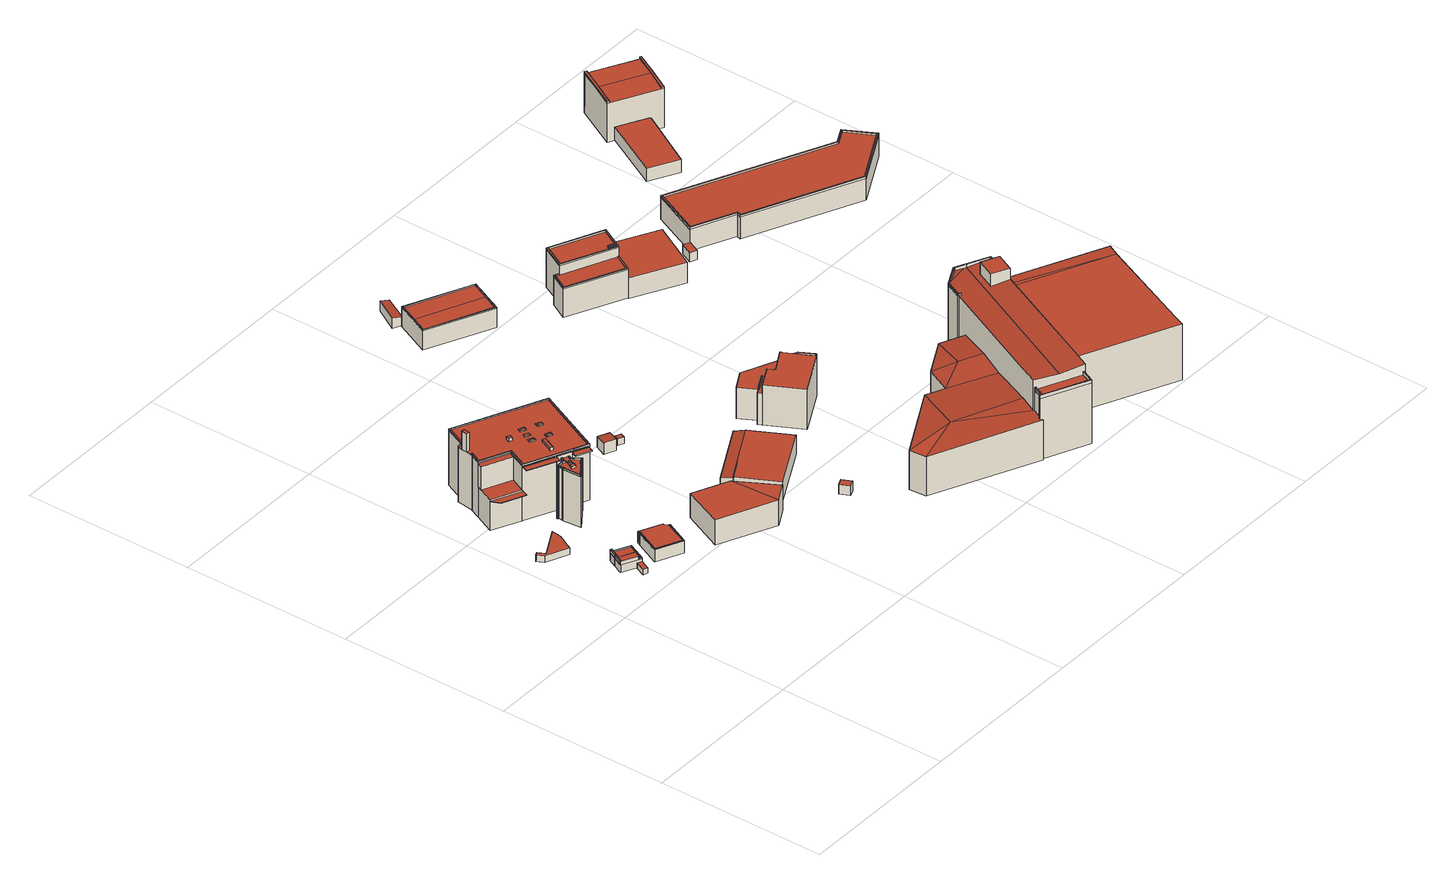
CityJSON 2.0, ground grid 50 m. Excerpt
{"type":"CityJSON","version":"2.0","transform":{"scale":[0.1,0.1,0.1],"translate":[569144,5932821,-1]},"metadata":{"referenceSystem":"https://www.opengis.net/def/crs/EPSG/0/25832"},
"CityObjects":{
"building1":{"type":"Building","attributes":{"Grundfläche 2D":"33.935502","Grundhöhe NN":"4.401"},"geometry":[{"type":"Solid","lod":"3","boundaries":[[[[0,1,2,3,4,5,6,7,8,9,10,11,12,13,14,15,16,17,18,19,20,21,22,23,24,25]],[[22,21,26,27]],[[23,22,27,28]],[[24,23,28,29]],[[25,24,29,30]],[[0,25,30,31]],[[21,20,32,26]],[[9,8,33,34]],[[10,9,34,35]],[[11,10,35,36]],[[12,11,36,37]],[[13,12,37,38]],[[39,15,14,13,38,40]],[[16,15,39,41]],[[17,16,41,42]],[[18,17,42,43]],[[19,18,43,44]],[[20,19,44,32]],[[1,0,31,45]],[[2,1,45,46]],[[3,2,46,47]],[[4,3,47,48]],[[5,4,48,49]],[[6,5,49,50]],[[7,6,50,51]],[[8,7,51,33]],[[44,43,42,41,39,40,38,37,36,35,34,33,51,50,49,48,47,46,45,31,30,29,28,27,26,32]]]],"semantics":{"surfaces":[{"type":"RoofSurface"},{"type":"WallSurface"},{"type":"GroundSurface"}],"values":[[0,1,1,1,1,1,1,1,1,1,1,1,1,1,1,1,1,1,1,1,1,1,1,1,1,1,2]]}}]},
"building2":{"type":"Building","attributes":{"Grundfläche 2D":"4.279335","Grundhöhe NN":"4.783"},"geometry":[{"type":"Solid","lod":"3","boundaries":[[[[52,53,54,55]],[[53,52,56,57]],[[54,53,57,58]],[[55,54,58,59]],[[52,55,59,56]],[[57,56,59,58]]]],"semantics":{"surfaces":[{"type":"RoofSurface"},{"type":"WallSurface"},{"type":"GroundSurface"}],"values":[[0,1,1,1,1,2]]}}]},
"building3":{"type":"Building","attributes":{"Grundfläche 2D":"20.487126","Grundhöhe NN":"4.783"},"children":["building3-1","building3-2","building3-3"],"geometry":[{"type":"Solid","lod":"3","boundaries":[[[[60,61,62,63,64,65,66,67,68,69]],[[70,71,67,66,65,64,63,72,73]],[[74,75,60,69,68,67,71,76]],[[62,61,60,75,77]],[[63,62,77,72]],[[74,76,71,70,73,72,77,75]]]],"semantics":{"surfaces":[{"type":"RoofSurface"},{"type":"WallSurface"},{"type":"GroundSurface"}],"values":[[0,1,1,1,1,2]]}}]},
"building3-1":{"type":"BuildingInstallation","parents":["building3"],"geometry":[{"type":"MultiSurface","lod":"3","boundaries":[[[78,79,80,81]],[[82,83,81,80]],[[69,78,81,83,84]],[[69,60,79,78]],[[61,82,80,79,60]]],"semantics":{"surfaces":[{"type":"RoofSurface"},{"type":"WallSurface"}],"values":[0,1,1,1,1]}}]},
"building3-2":{"type":"BuildingInstallation","parents":["building3"],"geometry":[{"type":"MultiSurface","lod":"3","boundaries":[[[85,86,83,82,87,88,89]],[[61,62,87,82]],[[62,63,88,87]],[[63,64,89,88]],[[64,90,85,89]],[[86,85,90,91]],[[91,84,83,86]]],"semantics":{"surfaces":[{"type":"RoofSurface"},{"type":"WallSurface"}],"values":[0,1,1,1,1,1,1]}}]},
"building3-3":{"type":"BuildingInstallation","parents":["building3"],"geometry":[{"type":"MultiSurface","lod":"3","boundaries":[[[92,93,94,95,96]],[[67,94,93,92,65,66]],[[95,94,67,68]],[[96,95,68,97]],[[92,96,97,65]]],"semantics":{"surfaces":[{"type":"RoofSurface"},{"type":"WallSurface"}],"values":[0,1,1,1,1]}}]},
"building4":{"type":"Building","attributes":{"Grundfläche 2D":"16.049249","Grundhöhe NN":"4.743"},"children":["building4-1","building4-2"],"geometry":[{"type":"Solid","lod":"3","boundaries":[[[[98,67,66,65,64,63,99,100]],[[101,67,98,100,102,103]],[[104,105,63,64,65,66,67,101,106]],[[99,63,105,107]],[[100,99,107,102]],[[105,104,106,101,103,102,107]]]],"semantics":{"surfaces":[{"type":"RoofSurface"},{"type":"WallSurface"},{"type":"GroundSurface"}],"values":[[0,1,1,1,1,2]]}}]},
"building4-1":{"type":"BuildingInstallation","parents":["building4"],"geometry":[{"type":"MultiSurface","lod":"3","boundaries":[[[88,108,109,110,111,112,113,89]],[[114,64,89,113]],[[64,63,88,89]],[[63,99,108,88]],[[99,100,109,108]],[[100,98,110,109]],[[112,111,115,116]],[[113,112,116,114]]],"semantics":{"surfaces":[{"type":"RoofSurface"},{"type":"WallSurface"}],"values":[0,1,1,1,1,1,1,1]}}]},
"building4-2":{"type":"BuildingInstallation","parents":["building4"],"geometry":[{"type":"MultiSurface","lod":"3","boundaries":[[[117,118,94,93,92]],[[111,110,118,117]],[[67,94,118,110,98]],[[67,66,65,92,93,94]],[[115,111,117,92,65]]],"semantics":{"surfaces":[{"type":"RoofSurface"},{"type":"WallSurface"}],"values":[0,1,1,1,1]}}]},
"building5":{"type":"Building","attributes":{"Grundfläche 2D":"77.189848","Grundhöhe NN":"5.049"},"children":["building5-1"],"geometry":[{"type":"Solid","lod":"3","boundaries":[[[[119,120,121,122,123,124,125,126,127,128]],[[129,130,124,123]],[[130,131,125,124]],[[131,132,126,125]],[[132,133,127,126]],[[133,134,128,127]],[[134,135,119,128]],[[135,136,120,119]],[[136,137,121,120]],[[137,138,122,121]],[[138,129,123,122]],[[132,131,130,129,138,137,136,135,134,133]]]],"semantics":{"surfaces":[{"type":"RoofSurface"},{"type":"WallSurface"},{"type":"GroundSurface"}],"values":[[0,1,1,1,1,1,1,1,1,1,1,2]]}}]},
"building5-1":{"type":"BuildingInstallation","parents":["building5"],"geometry":[{"type":"MultiSurface","lod":"3","boundaries":[[[139,140,141,142,143,144,145,146]],[[125,147,142,141]],[[143,142,147,148]],[[144,143,148,149]],[[149,120,121,145,144]],[[121,122,146,145]],[[122,123,139,146]],[[140,139,123,124]],[[124,125,141,140]]],"semantics":{"surfaces":[{"type":"RoofSurface"},{"type":"WallSurface"}],"values":[0,1,1,1,1,1,1,1,1]}}]},
"building6":{"type":"Building","attributes":{"Grundfläche 2D":"661.049515","Grundhöhe NN":"3.591"},"children":["building6-1","building6-2","building6-3","building6-4","building6-5","building6-6","building6-7","building6-8","building6-9","building6-10","building6-11","building6-12","building6-13","building6-14","building6-15","building6-16","building6-17"],"geometry":[{"type":"Solid","lod":"3","boundaries":[[[[150,151,152,153]],[[154,155,156,157,158,159,160,161,162,163,164,165,166,167,168,169,170,171,172,173,174,175,176,177,178,179,180,181,182,183]],[[184,185,186,187]],[[188,189,190,191,192,193,194,195,196,197,198,199,200,201]],[[202,203,204,205,206,207,208,209,210,211,212,213,214,215,216,217,218,219,220,221,222]],[[223,224,225,226,227,228]],[[229,186,153,152]],[[186,185,150,153]],[[230,231,167,166]],[[231,232,168,167]],[[232,233,234,170,169,168]],[[234,235,236,237,238,239,240,241,177,176,175,174,173,172,171,170]],[[241,242,178,177]],[[242,243,179,178]],[[243,244,180,179]],[[244,245,181,180]],[[189,183,182,181,245,246]],[[154,183,189,188]],[[155,154,188,201]],[[156,155,201,200]],[[157,156,200,199]],[[197,159,158,157,199,198]],[[197,196,160,159]],[[161,160,196,195]],[[195,194,162,161]],[[194,193,163,162]],[[193,192,164,163]],[[192,247,165,164]],[[247,230,166,165]],[[248,226,225,249,250,251,252,253,254,241,240,239,238,237,236,235,234,184,255,256,257,258,259]],[[244,243,260,261]],[[245,244,261,262]],[[263,264,247,192,191,190,189,246,245,262,265]],[[230,247,264,266]],[[231,230,266,267,229,152]],[[232,231,152,151]],[[185,184,234,233,232,151,150]],[[242,241,254,268]],[[243,242,268,260]],[[187,186,229,267,269,270,271]],[[255,184,187,271,270,269,257,256]],[[272,227,226,248]],[[221,220,273,274,224,223,228,227,272,275,202,222]],[[225,224,274,249]],[[203,202,275,276]],[[204,203,276,277]],[[205,204,277,278]],[[279,207,206,205,278,280]],[[208,207,279,281]],[[209,208,281,282]],[[210,209,282,283]],[[211,210,283,284]],[[285,213,212,211,284,286]],[[214,213,285,287]],[[215,214,287,288]],[[216,215,288,289]],[[217,216,289,290]],[[218,217,290,291]],[[219,218,291,292]],[[220,219,292,273]],[[258,257,269,267,266,264,263,265,262,261,260,268,254,253,252,251,250,249,274,273,292,291,290,289,288,287,285,286,284,283,282,281,279,280,278,277,276,275,272,248,259]]]],"semantics":{"surfaces":[{"type":"RoofSurface"},{"type":"WallSurface"},{"type":"GroundSurface"}],"values":[[0,0,0,0,0,0,1,1,1,1,1,1,1,1,1,1,1,1,1,1,1,1,1,1,1,1,1,1,1,1,1,1,1,1,1,1,1,1,1,1,1,1,1,1,1,1,1,1,1,1,1,1,1,1,1,1,1,1,1,1,2]]}}]},
"building6-1":{"type":"BuildingInstallation","parents":["building6"],"geometry":[{"type":"MultiSurface","lod":"3","boundaries":[[[293,294,295,296]],[[296,295,297,298]],[[293,296,298,299]],[[294,293,299,300]],[[295,294,300,297]]],"semantics":{"surfaces":[{"type":"RoofSurface"},{"type":"WallSurface"}],"values":[0,1,1,1,1]}}]},
"building6-2":{"type":"BuildingInstallation","parents":["building6"],"geometry":[{"type":"MultiSurface","lod":"3","boundaries":[[[301,302,303]],[[304,305,306,302,301]],[[307,306,305]],[[308,303,302,306,307]],[[309,310,301,303]],[[301,310,311,305,304]],[[311,312,307,305]],[[312,313,309,303,308,307]]],"semantics":{"surfaces":[{"type":"RoofSurface"},{"type":"WallSurface"}],"values":[0,0,0,0,1,1,1,1]}}]},
"building6-3":{"type":"BuildingInstallation","parents":["building6"],"geometry":[{"type":"MultiSurface","lod":"3","boundaries":[[[314,315,316]],[[317,318,319,316,315,320]],[[321,322,320,315,314]],[[317,320,322]],[[323,324,314,316]],[[324,325,326,322,321,314]],[[326,327,317,322]],[[327,328,323,316,319,318,317]]],"semantics":{"surfaces":[{"type":"RoofSurface"},{"type":"WallSurface"}],"values":[0,0,0,0,1,1,1,1]}}]},
"building6-4":{"type":"BuildingInstallation","parents":["building6"],"geometry":[{"type":"MultiSurface","lod":"3","boundaries":[[[329,330,331,332]],[[332,331,333,334]],[[329,332,334,335]],[[330,329,335,336]],[[331,330,336,333]]],"semantics":{"surfaces":[{"type":"RoofSurface"},{"type":"WallSurface"}],"values":[0,1,1,1,1]}}]},
"building6-5":{"type":"BuildingInstallation","parents":["building6"],"geometry":[{"type":"MultiSurface","lod":"3","boundaries":[[[337,338,339]],[[340,341,339,338,342]],[[343,344,342,338,337]],[[345,340,342,344]],[[346,347,337,339]],[[347,348,349,344,343,337]],[[349,350,351,340,345,344]],[[340,351,346,339,341]]],"semantics":{"surfaces":[{"type":"RoofSurface"},{"type":"WallSurface"}],"values":[0,0,0,0,1,1,1,1]}}]},
"building6-6":{"type":"BuildingInstallation","parents":["building6"],"geometry":[{"type":"MultiSurface","lod":"3","boundaries":[[[352,353,354,355]],[[190,191,355,354]],[[352,355,191,356]],[[353,352,356,357]],[[354,353,357,190]]],"semantics":{"surfaces":[{"type":"RoofSurface"},{"type":"WallSurface"}],"values":[0,1,1,1,1]}}]},
"building6-7":{"type":"BuildingInstallation","parents":["building6"],"geometry":[{"type":"MultiSurface","lod":"3","boundaries":[[[358,359,360,361]],[[361,360,362,363]],[[358,361,363,364]],[[359,358,364,365]],[[360,359,365,362]]],"semantics":{"surfaces":[{"type":"RoofSurface"},{"type":"WallSurface"}],"values":[0,1,1,1,1]}}]},
"building6-8":{"type":"BuildingInstallation","parents":["building6"],"geometry":[{"type":"MultiSurface","lod":"3","boundaries":[[[366,367,368,369]],[[370,371,369,368,372]],[[373,374,372,368,367]],[[370,372,374]],[[375,376,377,367,366,369]],[[377,378,379,374,373,367]],[[379,380,370,374]],[[370,380,375,369,371]]],"semantics":{"surfaces":[{"type":"RoofSurface"},{"type":"WallSurface"}],"values":[0,0,0,0,1,1,1,1]}}]},
"building6-9":{"type":"BuildingInstallation","parents":["building6"],"geometry":[{"type":"MultiSurface","lod":"3","boundaries":[[[381,382,383]],[[383,382,384]],[[385,382,381]],[[384,382,385]],[[386,387,381,383]],[[387,388,385,381]],[[389,384,385,388]],[[389,386,383,384]]],"semantics":{"surfaces":[{"type":"RoofSurface"},{"type":"WallSurface"}],"values":[0,0,0,0,1,1,1,1]}}]},
"building6-10":{"type":"BuildingInstallation","parents":["building6"],"geometry":[{"type":"MultiSurface","lod":"3","boundaries":[[[390,391,392,393]],[[391,390,394,395]],[[395,396,392,391]],[[393,392,396,397]],[[397,394,390,393]]],"semantics":{"surfaces":[{"type":"RoofSurface"},{"type":"WallSurface"}],"values":[0,1,1,1,1]}}]},
"building6-11":{"type":"BuildingInstallation","parents":["building6"],"geometry":[{"type":"MultiSurface","lod":"3","boundaries":[[[398,399,400,401,402,403,404,405,406,407,408,409,410,411,412,413,414,415,416,417,418,419,420,421,422,423,424,425,426,427,428,429]],[[417,416,221,430]],[[418,417,430,431]],[[431,432,419,418]],[[432,433,420,419]],[[421,420,433,434]],[[422,421,434,435]],[[423,422,435,436]],[[436,437,424,423]],[[437,438,425,424]],[[439,426,425,438]],[[427,426,439,440]],[[428,427,440,222]],[[202,429,428,222]],[[202,203,398,429]],[[203,204,399,398]],[[204,205,400,399]],[[207,402,401,400,205,206]],[[207,208,403,402]],[[208,209,404,403]],[[209,210,405,404]],[[210,211,406,405]],[[211,212,213,408,407,406]],[[213,214,409,408]],[[214,215,410,409]],[[215,216,411,410]],[[216,217,412,411]],[[217,218,413,412]],[[218,219,414,413]],[[219,220,415,414]],[[221,416,415,220]]],"semantics":{"surfaces":[{"type":"RoofSurface"},{"type":"WallSurface"}],"values":[0,1,1,1,1,1,1,1,1,1,1,1,1,1,1,1,1,1,1,1,1,1,1,1,1,1,1,1,1,1,1]}}]},
"building6-12":{"type":"BuildingInstallation","parents":["building6"],"geometry":[{"type":"MultiSurface","lod":"3","boundaries":[[[441,442,443,444]],[[445,446,444,443]],[[441,444,446,447]],[[447,448,442,441]],[[449,450,445,443,442,448]],[[449,451,452,450]]],"semantics":{"surfaces":[{"type":"RoofSurface"},{"type":"WallSurface"},{"type":"OuterCeilingSurface"}],"values":[0,1,1,1,1,2]}}]},
"building6-13":{"type":"BuildingInstallation","parents":["building6"],"geometry":[{"type":"MultiSurface","lod":"3","boundaries":[[[453,454,455,456]],[[457,458,455,454,459,460]],[[461,459,454,453]],[[458,462,456,455]],[[453,456,462,461]],[[460,463,464,457]]],"semantics":{"surfaces":[{"type":"RoofSurface"},{"type":"WallSurface"},{"type":"OuterCeilingSurface"}],"values":[0,1,1,1,1,2]}}]},
"building6-14":{"type":"BuildingInstallation","parents":["building6"],"geometry":[{"type":"MultiSurface","lod":"3","boundaries":[[[465,466,467,468]],[[469,470,468,467,471,472]],[[470,473,465,468]],[[473,474,466,465]],[[467,466,474,471]],[[469,472,475,476]]],"semantics":{"surfaces":[{"type":"RoofSurface"},{"type":"WallSurface"},{"type":"OuterCeilingSurface"}],"values":[0,1,1,1,1,2]}}]},
"building6-15":{"type":"BuildingInstallation","parents":["building6"],"geometry":[{"type":"MultiSurface","lod":"3","boundaries":[[[477,459,461,462,458,471,474,473,470,478,479,480]],[[470,469,481,478]],[[477,482,460,459]],[[472,471,458,457]],[[479,478,481,483]],[[480,479,483,484]],[[482,477,480,484]],[[483,481,469,476,475,472,457,464,463,460,482,484]]],"semantics":{"surfaces":[{"type":"RoofSurface"},{"type":"WallSurface"},{"type":"OuterCeilingSurface"}],"values":[0,1,1,1,1,1,1,2]}}]},
"building6-16":{"type":"BuildingInstallation","parents":["building6"],"geometry":[{"type":"MultiSurface","lod":"3","boundaries":[[[485,255,271,486,487,488]],[[485,489,256,270,271,255]],[[270,490,486,271]],[[490,491,487,486]],[[491,492,488,487]],[[492,489,485,488]],[[492,491,490,270,256,489]]],"semantics":{"surfaces":[{"type":"RoofSurface"},{"type":"WallSurface"},{"type":"OuterCeilingSurface"}],"values":[0,1,1,1,1,1,2]}}]},
"building6-17":{"type":"BuildingInstallation","parents":["building6"],"geometry":[{"type":"MultiSurface","lod":"3","boundaries":[[[448,447,446,445,493,494,495,496,497]],[[498,495,494,493,499,500]],[[496,495,498,501]],[[497,496,501,502]],[[445,450,499,493]],[[497,502,449,448]],[[450,452,451,449,502,501,498,500,499]]],"semantics":{"surfaces":[{"type":"RoofSurface"},{"type":"WallSurface"},{"type":"OuterCeilingSurface"}],"values":[0,1,1,1,1,1,2]}}]},
"building7":{"type":"Building","attributes":{"Grundfläche 2D":"240.312699","Grundhöhe NN":"5.145"},"geometry":[{"type":"Solid","lod":"3","boundaries":[[[[503,504,505,506,507]],[[508,505,504]],[[503,507,509,510]],[[504,503,510,511]],[[508,504,511,512]],[[506,505,508,512,513]],[[507,506,513,509]],[[513,512,511,510,509]]]],"semantics":{"surfaces":[{"type":"RoofSurface"},{"type":"WallSurface"},{"type":"GroundSurface"}],"values":[[0,0,1,1,1,1,1,2]]}}]},
"building8":{"type":"Building","attributes":{"Grundfläche 2D":"372.961195","Grundhöhe NN":"4.981"},"geometry":[{"type":"Solid","lod":"3","boundaries":[[[[514,515,516,517,518,519]],[[520,521,522,523,524]],[[525,526,527,528,529]],[[516,530,531,521,517]],[[532,519,518,517,521,520,533]],[[528,534,515,514,519,532,529]],[[516,515,534,530]],[[522,521,531,535]],[[523,522,535,536]],[[524,523,536,537]],[[520,524,537,533]],[[527,526,538,539]],[[528,527,539,534]],[[525,529,532,540]],[[526,525,540,538]],[[533,537,536,535,531,530,534,539,538,540,532]]]],"semantics":{"surfaces":[{"type":"RoofSurface"},{"type":"WallSurface"},{"type":"GroundSurface"}],"values":[[0,0,0,1,1,1,1,1,1,1,1,1,1,1,1,2]]}}]},
"building9":{"type":"Building","attributes":{"Grundfläche 2D":"6.224629","Grundhöhe NN":"5.193"},"geometry":[{"type":"Solid","lod":"3","boundaries":[[[[541,542,543,544]],[[545,546,544,543]],[[546,547,541,544]],[[547,548,542,541]],[[548,545,543,542]],[[548,547,546,545]]]],"semantics":{"surfaces":[{"type":"RoofSurface"},{"type":"WallSurface"},{"type":"GroundSurface"}],"values":[[0,1,1,1,1,2]]}}]},
"building10":{"type":"Building","attributes":{"Grundfläche 2D":"12.460153","Grundhöhe NN":"-0.001"},"geometry":[{"type":"Solid","lod":"3","boundaries":[[[[549,550,551,552]],[[553,554,552,551]],[[554,555,549,552]],[[555,556,550,549]],[[556,553,551,550]],[[556,555,554,553]]]],"semantics":{"surfaces":[{"type":"RoofSurface"},{"type":"WallSurface"},{"type":"GroundSurface"}],"values":[[0,1,1,1,1,2]]}}]},
"building11":{"type":"Building","attributes":{"Grundfläche 2D":"2.739203","Grundhöhe NN":"0.985"},"geometry":[{"type":"Solid","lod":"3","boundaries":[[[[557,558,559,560]],[[561,562,560,559]],[[562,563,557,560]],[[563,564,558,557]],[[564,561,559,558]],[[564,563,562,561]]]],"semantics":{"surfaces":[{"type":"RoofSurface"},{"type":"WallSurface"},{"type":"GroundSurface"}],"values":[[0,1,1,1,1,2]]}}]},
"building12":{"type":"Building","attributes":{"Grundfläche 2D":"20.949507","Grundhöhe NN":"2.273"},"geometry":[{"type":"Solid","lod":"3","boundaries":[[[[565,566,567,568]],[[569,570,568,567]],[[570,571,565,568]],[[571,572,566,565]],[[572,569,567,566]],[[572,571,570,569]]]],"semantics":{"surfaces":[{"type":"RoofSurface"},{"type":"WallSurface"},{"type":"GroundSurface"}],"values":[[0,1,1,1,1,2]]}}]},
"building13":{"type":"Building","attributes":{"Grundfläche 2D":"236.422755","Grundhöhe NN":"2.273"},"children":["building13-1","building13-2"],"geometry":[{"type":"Solid","lod":"3","boundaries":[[[[573,574,575,576,577,578]],[[573,578,577,579,580,574]],[[576,575,581,582]],[[579,577,576,582,583]],[[580,579,583,584]],[[581,575,574,580,584]],[[583,582,581,584]]]],"semantics":{"surfaces":[{"type":"RoofSurface"},{"type":"WallSurface"},{"type":"GroundSurface"}],"values":[[0,0,1,1,1,1,2]]}}]},
"building13-1":{"type":"BuildingInstallation","parents":["building13"],"geometry":[{"type":"MultiSurface","lod":"3","boundaries":[[[585,586,587,588,589,590]],[[577,579,588,587,576]],[[579,580,589,588]],[[585,590,591,592]],[[593,586,585,592,578]]],"semantics":{"surfaces":[{"type":"RoofSurface"},{"type":"WallSurface"}],"values":[0,1,1,1,1]}}]},
"building13-2":{"type":"BuildingInstallation","parents":["building13"],"geometry":[{"type":"MultiSurface","lod":"3","boundaries":[[[587,586,594,590,589,595]],[[594,586,593,596]],[[591,590,594,596,573]],[[595,589,574]],[[595,574,575]],[[589,580,574]],[[575,576,587,595]]],"semantics":{"surfaces":[{"type":"RoofSurface"},{"type":"WallSurface"}],"values":[0,1,1,1,1,1,1]}}]},
"building14":{"type":"Building","attributes":{"Grundfläche 2D":"252.941137","Grundhöhe NN":"-0.001"},"children":["building14-1","building14-2"],"geometry":[{"type":"Solid","lod":"3","boundaries":[[[[597,598,599,600,601,602]],[[603,604,605,606,607,608,609,610,611]],[[612,613,614,615,616,617,618,619,620,621,622,623,624]],[[625,626,627,628,629,630,631,632,633,634,635]],[[600,622,621,601]],[[636,597,602,601,621,620,637]],[[598,597,636,638]],[[615,606,605,616]],[[616,605,639,640,617]],[[618,617,640,641]],[[619,618,641,642]],[[620,619,642,637]],[[610,609,643,644]],[[645,603,611,610,644,646]],[[639,605,604,603,645,647]],[[635,598,638,648,625]],[[626,625,648,649]],[[609,608,607,606,615,614,613,630,629,628,627,626,649,643]],[[632,631,630,613,612,624]],[[632,624,623,633]],[[623,622,600,599,598,635,634,633]],[[643,649,648,638,636,637,642,641,640,639,647,645,646,644]]]],"semantics":{"surfaces":[{"type":"RoofSurface"},{"type":"WallSurface"},{"type":"GroundSurface"}],"values":[[0,0,0,0,1,1,1,1,1,1,1,1,1,1,1,1,1,1,1,1,1,2]]}}]},
"building14-1":{"type":"BuildingInstallation","parents":["building14"],"geometry":[{"type":"MultiSurface","lod":"3","boundaries":[[[650,651,652,653,654,655]],[[602,656,653,652]],[[654,653,656,657]],[[657,599,655,654]],[[599,600,650,655]],[[600,601,651,650]],[[601,602,652,651]]],"semantics":{"surfaces":[{"type":"RoofSurface"},{"type":"WallSurface"}],"values":[0,1,1,1,1,1,1]}}]},
"building14-2":{"type":"BuildingInstallation","parents":["building14"],"geometry":[{"type":"MultiSurface","lod":"3","boundaries":[[[658,659,660,661,662,663,664,665,666,667,668,669]],[[662,615,606,607,663]],[[607,670,664,663]],[[665,664,670,671]],[[666,665,671,672]],[[672,608,667,666]],[[608,609,668,667]],[[609,610,669,668]],[[610,611,603,659,658,669]],[[603,604,605,616,661,660,659]],[[662,661,616,605,606,615]]],"semantics":{"surfaces":[{"type":"RoofSurface"},{"type":"WallSurface"}],"values":[0,1,1,1,1,1,1,1,1,1,1]}}]},
"building15":{"type":"Building","attributes":{"Grundfläche 2D":"1712.791986","Grundhöhe NN":"-0.001"},"children":["building15-1","building15-2"],"geometry":[{"type":"MultiSurface","lod":"3","boundaries":[[[673,674,675,676,677,678]],[[679,680,681,682,683]],[[681,680,679,683,684,685,686,687,688,689,690,691]],[[688,687,692,693,694,695,696,697,698,699,700,701,702,689]],[[703,694,693]],[[691,690,689,704,681]],[[705,706,707,708,709,710,711,712,713]],[[714,715,716,717,718,719,720,721,722,723]],[[724,718,717]],[[718,724,725,726,727]],[[725,728,729,726]],[[728,730,731,729]],[[732,729,731]],[[726,729,732]],[[733,718,727]],[[719,718,733]],[[701,734,735,700,699,698,697,676,675,674,736]],[[697,696,677,676]],[[694,673,678,677,696,695]],[[673,694,737,736,674]],[[721,720,738,739]],[[731,730,740,741]],[[732,731,741,742]],[[726,732,742,743]],[[727,726,743,744]],[[733,727,744,745]],[[719,733,745,746]],[[720,719,746,738]],[[683,682,747,748]],[[728,725,724,717,685,684,683,748,740,730]],[[711,710,709,708,749,750,692,687,686,685,717,716]],[[703,693,692,750,751]],[[694,703,751,752]],[[695,694,752,753]],[[736,737,694,752,754]],[[701,736,754,755]],[[702,701,755,756]],[[704,689,702,756,757]],[[681,704,757,758]],[[682,681,758,747]],[[711,716,715,712]],[[712,715,714,713]],[[706,705,713,714,723,722]],[[759,707,706,722,721,739]],[[759,749,708,707]],[[739,738,746,745,744,743,742,741,740,748,747,758,757,756,755,754,752,753,752,751,750,749,759]]],"semantics":{"surfaces":[{"type":"RoofSurface"},{"type":"WallSurface"},{"type":"GroundSurface"}],"values":[0,0,0,0,0,0,0,0,0,0,0,0,0,0,0,0,1,1,1,1,1,1,1,1,1,1,1,1,1,1,1,1,1,1,1,1,1,1,1,1,1,1,1,1,1,2]}}]},
"building15-1":{"type":"BuildingInstallation","parents":["building15"],"geometry":[{"type":"MultiSurface","lod":"3","boundaries":[[[760,761,762,763,764,765,766,767,768,769,770,735,734,771,772,773,774,775,776]],[[702,771,734,701]],[[771,702,689,704,772]],[[704,681,773,772]],[[681,682,774,773]],[[774,682,683,777,775]],[[777,778,776,775]],[[761,760,776,778,779,679]],[[679,680,762,761]],[[680,780,763,762]],[[781,764,763,780,691]],[[688,767,766,765,764,781,690,782]],[[783,770,769,768,767,688,784,785]],[[735,770,783,700]]],"semantics":{"surfaces":[{"type":"RoofSurface"},{"type":"WallSurface"}],"values":[0,1,1,1,1,1,1,1,1,1,1,1,1,1]}}]},
"building15-2":{"type":"BuildingInstallation","parents":["building15"],"geometry":[{"type":"MultiSurface","lod":"3","boundaries":[[[786,787,788,789,790,791,792,793,794,795,796,797]],[[709,798,789,788]],[[790,789,798,799]],[[799,800,710,792,791,790]],[[710,711,793,792]],[[794,793,711,712]],[[712,713,795,794]],[[713,705,706,797,796,795]],[[706,707,786,797]],[[707,708,787,786]],[[709,788,787,708]]],"semantics":{"surfaces":[{"type":"RoofSurface"},{"type":"WallSurface"}],"values":[0,1,1,1,1,1,1,1,1,1,1]}}]},
"building16":{"type":"Building","attributes":{"Grundfläche 2D":"486.018014","Grundhöhe NN":"1.445"},"children":["building16-1","building16-2","building16-3"],"geometry":[{"type":"Solid","lod":"3","boundaries":[[[[801,802,803,804,805,806,807,808,809,810,811]],[[812,813,814,815,816,817]],[[818,819,820,821,822,823,824]],[[825,826,827,828,829,830,831]],[[806,805,814,813]],[[807,806,813,812]],[[808,807,812,817]],[[809,808,817,816]],[[815,810,809,816]],[[832,833,801,811]],[[833,834,802,801]],[[834,835,803,802]],[[835,836,804,803]],[[833,832,837,838]],[[834,833,838,839]],[[834,839,840,830,835]],[[836,835,830,829]],[[831,830,840,841]],[[825,831,841,842]],[[826,825,842,843]],[[827,826,843,844]],[[828,827,844,845]],[[818,824,823,828,845,846,847]],[[810,820,819,818,847,837,832,811]],[[804,822,821,820,810,815,814,805]],[[822,804,836,829,828,823]],[[844,843,842,841,840,839,838,837,847,846,845]]]],"semantics":{"surfaces":[{"type":"RoofSurface"},{"type":"WallSurface"},{"type":"GroundSurface"}],"values":[[0,0,0,0,1,1,1,1,1,1,1,1,1,1,1,1,1,1,1,1,1,1,1,1,1,1,2]]}}]},
"building16-1":{"type":"BuildingInstallation","parents":["building16"],"geometry":[{"type":"MultiSurface","lod":"3","boundaries":[[[848,849,850,851,852,853,854,855]],[[856,857,852,851]],[[853,852,857,858]],[[818,819,820,848,855,854]],[[820,821,822,850,849,848]]],"semantics":{"surfaces":[{"type":"RoofSurface"},{"type":"WallSurface"}],"values":[0,1,1,1,1]}}]},
"building16-2":{"type":"BuildingInstallation","parents":["building16"],"geometry":[{"type":"MultiSurface","lod":"3","boundaries":[[[859,860,861]],[[861,860,862]],[[863,860,859]],[[862,860,863]],[[864,865,859,861]],[[866,863,859,865]],[[866,867,862,863]],[[867,864,861,862]]],"semantics":{"surfaces":[{"type":"RoofSurface"},{"type":"WallSurface"}],"values":[0,0,0,0,1,1,1,1]}}]},
"building16-3":{"type":"BuildingInstallation","parents":["building16"],"geometry":[{"type":"MultiSurface","lod":"3","boundaries":[[[868,851,850,869,870,854,853,871]],[[822,823,869,850]],[[824,818,854,870,869,823]],[[871,853,858,872]],[[856,851,868,871,872,873]]],"semantics":{"surfaces":[{"type":"RoofSurface"},{"type":"WallSurface"}],"values":[0,1,1,1,1]}}]},
"building17":{"type":"Building","attributes":{"Grundfläche 2D":"8.469197","Grundhöhe NN":"3.564"},"geometry":[{"type":"Solid","lod":"3","boundaries":[[[[874,875,876,877]],[[878,879,877,876]],[[879,880,874,877]],[[880,881,875,874]],[[881,878,876,875]],[[881,880,879,878]]]],"semantics":{"surfaces":[{"type":"RoofSurface"},{"type":"WallSurface"},{"type":"GroundSurface"}],"values":[[0,1,1,1,1,2]]}}]},
"building18":{"type":"Building","attributes":{"Grundfläche 2D":"1270.242523","Grundhöhe NN":"-0.001"},"geometry":[{"type":"MultiSurface","lod":"3","boundaries":[[[882,883,884,885,886,887]],[[888,889,890,891,887]],[[891,882,887]],[[892,883,882]],[[892,893,892,883]],[[885,884,894,895]],[[888,887,886,885,895,896]],[[889,888,896,897]],[[890,889,897,755]],[[892,882,891,754,752]],[[892,893,753,752]],[[891,890,755,754]],[[883,892,752,751]],[[884,883,751,894]],[[897,896,895,894,751,752,753,752,754,755]]],"semantics":{"surfaces":[{"type":"RoofSurface"},{"type":"WallSurface"},{"type":"GroundSurface"}],"values":[0,0,0,0,0,1,1,1,1,1,1,1,1,1,2]}}]},
"building19":{"type":"Building","attributes":{"Grundfläche 2D":"926.834341","Grundhöhe NN":"3.564"},"geometry":[{"type":"Solid","lod":"3","boundaries":[[[[898,899,900,901,902,903,904,905,906]],[[907,908,909,901,900,910,911,912,913,905,904,914]],[[915,916,917,918,919,920,921,922]],[[923,924,900,899]],[[902,901,916,915]],[[903,902,915,922]],[[904,903,922,921]],[[925,926,906,905]],[[926,927,898,906]],[[927,923,899,898]],[[924,928,910,900]],[[928,929,911,910]],[[929,930,912,911]],[[930,931,913,912]],[[931,925,905,913]],[[914,904,921,920]],[[907,914,920,919]],[[908,907,919,918]],[[909,908,918,917]],[[901,909,917,916]],[[928,924,923,932,933]],[[929,928,933,934]],[[930,929,934,935]],[[931,930,935,936]],[[925,931,936,937]],[[926,925,937,938]],[[927,926,938,939]],[[923,927,939,932]],[[939,938,937,936,935,934,933,932]]]],"semantics":{"surfaces":[{"type":"RoofSurface"},{"type":"WallSurface"},{"type":"GroundSurface"}],"values":[[0,0,0,1,1,1,1,1,1,1,1,1,1,1,1,1,1,1,1,1,1,1,1,1,1,1,1,1,2]]}}]},
"building20":{"type":"Building","attributes":{"Grundfläche 2D":"187.828223","Grundhöhe NN":"3.370"},"geometry":[{"type":"Solid","lod":"3","boundaries":[[[[940,941,942,943]],[[944,945,943,942]],[[945,946,940,943]],[[946,947,941,940]],[[947,944,942,941]],[[947,946,945,944]]]],"semantics":{"surfaces":[{"type":"RoofSurface"},{"type":"WallSurface"},{"type":"GroundSurface"}],"values":[[0,1,1,1,1,2]]}}]},
"building21":{"type":"Building","attributes":{"Grundfläche 2D":"218.304380","Grundhöhe NN":"3.236"},"children":["building21-1","building21-2"],"geometry":[{"type":"Solid","lod":"3","boundaries":[[[[948,949,950,951,952,953,954,955]],[[956,957,948,955,954,953,958,959]],[[952,951,950,949,960,961]],[[958,953,952,961,962]],[[957,956,959,958,962,963]],[[960,949,948,957,963]],[[962,961,960,963]]]],"semantics":{"surfaces":[{"type":"RoofSurface"},{"type":"WallSurface"},{"type":"GroundSurface"}],"values":[[0,0,1,1,1,1,2]]}}]},
"building21-1":{"type":"BuildingInstallation","parents":["building21"],"geometry":[{"type":"MultiSurface","lod":"3","boundaries":[[[964,965,966,967,968,969]],[[968,967,959,954]],[[969,968,954,951]],[[964,969,951,952]],[[952,953,958,966,965,964]],[[967,966,958,959]]],"semantics":{"surfaces":[{"type":"RoofSurface"},{"type":"WallSurface"}],"values":[0,1,1,1,1,1]}}]},
"building21-2":{"type":"BuildingInstallation","parents":["building21"],"geometry":[{"type":"MultiSurface","lod":"3","boundaries":[[[970,971,972,973,974,975]],[[957,948,949,975,974,973]],[[949,950,970,975]],[[971,970,950,955]],[[955,956,972,971]],[[973,972,956,957]]],"semantics":{"surfaces":[{"type":"RoofSurface"},{"type":"WallSurface"}],"values":[0,1,1,1,1,1]}}]}
},
"vertices":[
[82,737,74],[95,761,74],[96,764,74],[98,766,74],[99,769,74],[101,772,74],[102,774,74],[103,777,74],[105,780,74],[106,783,74],[107,785,74],[108,788,74],[108,791,74],[109,794,74],[110,796,74],[110,797,74],[110,800,74],[111,803,74],[111,806,74],[111,809,74],[112,812,74],[112,815,74],[28,770,74],[17,791,74],[7,786,74],[18,767,74],[112,815,54],[28,770,54],[17,791,54],[7,786,54],[18,767,54],[82,737,54],[112,812,54],[105,780,54],[106,783,54],[107,785,54],[108,788,54],[108,791,54],[109,794,54],[110,797,54],[110,796,54],[110,800,54],[111,803,54],[111,806,54],[111,809,54],[95,761,54],[96,764,54],[98,766,54],[99,769,54],[101,772,54],[102,774,54],[103,777,54],
[122,535,75],[135,530,75],[148,558,75],[135,564,75],[122,535,58],[135,530,58],[148,558,58],[135,564,58],
[95,586,81],[139,564,81],[149,559,81],[164,589,81],[162,591,81],[113,614,81],[110,615,81],[110,616,81],[96,589,81],[96,587,81],[110,615,58],[110,616,58],[164,589,58],[162,591,58],[96,587,58],[95,586,58],[96,589,58],[149,559,58],
[96,587,92],[95,586,92],[139,564,92],[140,565,92],[139,564,84],[140,565,84],[140,565,81],
[148,562,84],[140,566,84],[149,559,84],[164,589,84],[162,591,84],[148,562,81],[140,566,81],
[113,614,92],[110,615,92],[110,616,92],[96,589,92],[99,587,92],[99,587,81],
[121,638,81],[175,613,81],[123,640,81],[110,616,57],[123,640,57],[121,638,57],[162,591,57],[164,589,57],[110,615,57],[175,613,57],
[175,613,84],[123,640,84],[121,638,84],[124,636,84],[124,637,84],[172,612,84],[172,612,81],[124,636,81],[124,637,81],
[124,636,92],[121,638,92],
[221,628,94],[216,617,94],[215,618,94],[180,544,98],[256,508,98],[288,577,95],[286,578,95],[289,585,94],[284,594,94],[285,598,94],[256,508,60],[288,577,60],[286,578,60],[289,585,60],[284,594,60],[285,598,60],[221,628,60],[216,617,60],[215,618,60],[180,544,60],
[256,508,100],[288,577,100],[286,578,100],[255,511,100],[183,545,100],[217,617,100],[215,618,100],[180,544,100],[255,511,98],[183,545,98],[217,617,94],
[153,970,213],[159,984,213],[77,1022,213],[70,1008,213],[114,1098,220],[143,1162,220],[394,1045,220],[303,849,220],[302,849,220],[136,926,220],[163,985,220],[80,1023,220],[95,1055,220],[93,1056,220],[92,1056,220],[92,1051,220],[90,1051,220],[77,1022,220],[159,984,220],[153,970,220],[132,926,220],[134,925,220],[135,924,220],[260,867,220],[262,865,220],[301,847,220],[302,847,220],[305,845,220],[398,1046,220],[141,1165,220],[112,1101,220],[98,1102,220],[98,1101,220],[98,1100,220],[132,926,141],[153,970,141],[70,1008,141],[50,964,141],[114,1098,216],[98,1100,216],[96,1089,216],[94,1072,216],[92,1056,216],[93,1056,216],[95,1055,216],[80,1023,216],[163,985,216],[136,926,216],[302,849,216],[303,849,216],[394,1045,216],[143,1162,216],[228,878,204],[221,864,204],[217,866,204],[193,863,204],[193,861,204],[193,859,204],[196,859,204],[197,847,204],[195,847,204],[199,791,204],[245,822,204],[246,823,204],[245,825,204],[256,832,204],[257,831,204],[260,833,204],[246,852,204],[242,854,204],[248,869,204],[246,870,204],[231,877,204],[231,877,215],[257,864,215],[259,867,215],[219,885,215],[218,883,215],[228,878,215],[77,1022,141],[90,1051,216],[77,1022,216],[159,984,216],[153,970,216],[132,926,216],[134,925,216],[135,924,216],[260,867,216],[262,865,216],[301,847,216],[302,847,216],[305,845,216],[398,1046,216],[141,1165,216],[112,1101,216],[98,1102,216],[98,1101,216],[92,1051,216],[219,885,46],[259,867,46],[260,867,46],[262,865,46],[301,847,46],[302,847,46],[305,845,46],[132,926,138],[132,926,136],[132,926,46],[134,925,46],[135,924,46],[141,1165,46],[112,1101,46],[98,1102,46],[98,1100,46],[92,1051,46],[98,1101,46],[90,1051,46],[77,1022,46],[398,1046,46],[50,964,46],[50,964,136],[50,964,138],[218,883,46],[248,869,46],[257,864,46],[228,878,46],[221,864,46],[217,866,46],[193,863,46],[193,859,46],[193,861,46],[196,859,46],[197,847,46],[195,847,46],[199,791,46],[246,823,46],[245,822,46],[245,825,46],[256,832,46],[257,831,46],[260,833,46],[246,852,46],[242,854,46],
[247,988,218],[251,997,218],[237,1004,218],[233,995,218],[237,1004,216],[233,995,216],[247,988,216],[251,997,216],
[266,952,219],[273,955,221],[271,962,219],[278,947,219],[282,945,219],[280,952,221],[286,955,219],[275,960,219],[271,962,216],[266,952,216],[282,945,216],[286,955,216],[275,960,216],
[223,972,219],[229,975,221],[227,982,219],[242,975,219],[239,977,219],[231,980,219],[237,972,221],[234,967,219],[238,965,219],[227,982,216],[223,972,216],[234,967,216],[238,965,216],[242,975,216],[239,977,216],
[233,906,225],[252,945,224],[244,948,224],[226,909,225],[244,948,216],[226,909,216],[233,906,216],[252,945,216],
[244,1018,219],[250,1021,221],[248,1027,219],[263,1020,219],[252,1025,219],[258,1017,221],[255,1012,219],[259,1011,219],[261,1016,219],[248,1027,216],[244,1018,216],[255,1012,216],[259,1011,216],[261,1016,216],[263,1020,216],
[103,1071,273],[105,1088,273],[96,1089,273],[94,1072,273],[103,1071,216],[105,1088,216],
[204,1012,224],[208,1022,224],[198,1027,224],[193,1016,224],[198,1027,216],[193,1016,216],[204,1012,216],[208,1022,216],
[290,1002,219],[288,997,219],[294,1000,221],[292,1007,219],[307,1000,219],[296,1005,219],[302,997,221],[299,992,219],[303,990,219],[292,1007,216],[290,1002,216],[288,997,216],[299,992,216],[303,990,216],[307,1000,216],
[221,847,207],[228,850,208],[225,856,207],[235,852,207],[231,843,207],[225,856,204],[221,847,204],[231,843,204],[235,852,204],
[217,841,210],[211,830,210],[222,825,210],[227,836,210],[217,841,204],[211,830,204],[222,825,204],[227,836,204],
[221,864,208],[217,866,208],[193,863,208],[193,861,208],[193,859,208],[196,859,208],[197,847,208],[195,847,208],[199,791,208],[245,822,208],[246,823,208],[245,825,208],[256,832,208],[257,831,208],[260,833,208],[246,852,208],[242,854,208],[248,869,208],[246,870,208],[238,854,208],[245,851,208],[256,835,208],[242,826,208],[243,824,208],[201,795,208],[197,845,208],[200,845,208],[198,861,208],[216,863,208],[223,860,208],[231,877,208],[228,878,208],[238,854,204],[245,851,204],[256,835,204],[242,826,204],[243,824,204],[201,795,204],[197,845,204],[200,845,204],[198,861,204],[216,863,204],[223,860,204],
[300,844,215],[301,847,215],[262,865,215],[261,863,215],[262,865,213],[261,863,213],[300,844,213],[301,847,213],[301,847,211],[262,865,211],[300,844,211],[261,863,211],
[215,884,215],[216,887,215],[177,905,215],[176,902,215],[177,905,212],[177,905,214],[216,887,214],[216,887,212],[215,884,214],[176,902,214],[215,884,212],[176,902,212],
[134,922,215],[173,903,215],[174,906,215],[135,924,215],[135,924,212],[135,924,214],[174,906,214],[174,906,212],[134,922,214],[173,903,214],[173,903,212],[134,922,212],
[219,886,214],[134,925,214],[126,907,214],[211,868,214],[134,925,212],[219,886,212],[126,907,212],[211,868,212],
[134,925,138],[49,962,138],[60,937,138],[126,907,138],[134,925,136],[49,962,136],[60,937,136],[126,907,136],
[260,867,213],[252,850,213],[252,849,213],[294,829,213],[302,847,213],[252,849,211],[260,867,211],[252,850,211],[294,829,211],[302,847,211],
[329,466,140],[492,391,140],[489,537,136],[487,541,135],[385,588,135],[549,422,140],[385,588,61],[329,466,61],[492,391,61],[549,422,61],[487,541,61],
[523,556,120],[582,447,119],[760,542,119],[699,654,120],[524,560,120],[522,558,120],[524,560,117],[699,654,117],[703,656,117],[687,685,110],[509,589,110],[519,553,107],[489,537,107],[545,428,107],[582,447,107],[522,558,107],[760,542,60],[699,654,60],[522,558,60],[524,560,60],[582,447,60],[703,656,60],[687,685,60],[509,589,60],[489,537,60],[545,428,60],[519,553,60],
[721,333,92],[708,361,92],[689,352,92],[702,325,92],[689,352,62],[702,325,62],[721,333,62],[708,361,62],
[551,951,46],[566,982,43],[534,997,43],[519,966,46],[534,997,10],[519,966,10],[551,951,10],[566,982,10],
[576,945,40],[582,959,40],[565,966,40],[559,952,40],[565,966,20],[559,952,20],[576,945,20],[582,959,20],
[619,1680,60],[657,1750,60],[634,1762,65],[595,1693,65],[634,1762,33],[595,1693,33],[619,1680,33],[657,1750,33],
[593,1622,94],[590,1623,94],[568,1576,92],[757,1488,92],[779,1536,94],[777,1537,94],[805,1591,92],[616,1679,92],[568,1576,33],[757,1488,33],[805,1591,33],[616,1679,33],
[801,1590,95],[756,1493,95],[757,1488,95],[805,1591,95],[616,1679,95],[617,1675,95],[617,1675,92],[801,1590,92],[756,1493,92],
[572,1577,95],[568,1576,95],[572,1577,92],
[855,738,107],[861,727,107],[917,757,107],[920,758,107],[914,769,107],[870,746,107],[1047,756,105],[1004,776,105],[1003,776,105],[1000,774,105],[1001,771,105],[1039,701,105],[1041,697,105],[1069,714,105],[1068,717,105],[998,777,106],[999,777,106],[1000,775,106],[1000,774,106],[1003,776,106],[1006,778,106],[898,826,106],[843,795,106],[870,746,106],[914,769,106],[920,758,106],[922,759,106],[933,740,106],[914,626,134],[1042,694,134],[1001,771,134],[1000,774,134],[1000,775,134],[999,777,134],[998,777,134],[933,740,134],[922,759,134],[920,758,134],[861,727,134],[855,738,10],[870,746,10],[861,727,10],[1003,776,10],[1006,778,10],[898,826,10],[843,795,10],[1041,697,10],[1069,714,10],[1047,756,10],[1068,717,10],[1004,776,10],[914,626,10],[1042,694,10],
[920,758,114],[914,769,114],[870,746,114],[871,744,114],[912,766,114],[917,757,114],[871,744,107],[912,766,107],
[1068,717,116],[1047,756,116],[1004,776,116],[1003,776,116],[1000,774,116],[1001,771,116],[1004,773,116],[1044,753,116],[1065,715,116],[1039,701,116],[1041,697,116],[1069,714,116],[1004,773,105],[1044,753,105],[1065,715,105],
[1491,427,264],[1516,479,264],[1514,480,264],[1467,503,264],[1443,451,264],[1491,428,264],[1360,491,230],[1362,495,230],[1378,536,230],[1355,489,230],[1359,488,230],[1210,170,230],[1188,121,230],[1190,120,230],[1255,90,224],[1470,550,224],[1471,553,224],[1466,552,225],[1389,538,230],[1322,60,230],[1362,145,230],[1491,427,230],[1491,428,230],[1443,451,226],[1467,503,226],[1480,497,227],[1503,486,229],[1511,482,230],[1514,480,230],[1535,523,230],[1492,426,230],[1439,568,225],[1171,87,198],[1170,85,198],[1302,24,198],[1319,61,198],[1316,62,198],[1193,119,198],[1190,120,198],[1175,87,198],[1172,89,198],[1172,89,134],[1175,87,134],[1190,120,136],[1188,121,136],[1021,254,137],[872,217,131],[1173,78,133],[1175,82,133],[1170,85,133],[1171,87,134],[1210,170,139],[1266,290,131],[1133,356,131],[1079,381,131],[1301,364,139],[1234,393,139],[1343,454,131],[1273,486,131],[1167,429,131],[868,267,131],[1514,480,234],[1511,482,234],[1516,479,230],[1511,468,230],[1173,78,10],[1175,82,10],[1343,454,10],[1273,486,10],[1167,429,10],[1133,356,10],[1079,381,10],[868,267,10],[872,217,10],[1355,489,10],[1359,488,10],[1319,61,10],[1322,60,10],[1492,426,10],[1491,427,10],[1491,428,10],[1516,479,10],[1514,480,10],[1535,523,10],[1439,568,10],[1378,536,10],[1302,24,10],
[1362,490,234],[1360,491,234],[1362,495,234],[1380,534,234],[1440,564,234],[1466,552,234],[1468,551,234],[1470,550,234],[1472,549,234],[1473,548,234],[1530,521,234],[1535,523,234],[1439,568,234],[1378,536,234],[1355,489,234],[1364,485,234],[1365,488,234],[1364,485,230],[1365,488,230],[1362,490,230],[1380,534,230],[1440,564,226],[1468,551,224],[1530,521,230],[1472,549,224],[1473,548,225],
[1302,24,208],[1319,61,208],[1316,62,208],[1300,27,208],[1177,84,208],[1178,86,208],[1193,119,208],[1190,120,208],[1175,87,208],[1172,89,208],[1171,87,208],[1170,85,208],[1300,27,198],[1177,84,198],[1178,86,198],
[931,1441,116],[902,1388,116],[1068,1310,116],[1095,1361,116],[1092,1363,116],[1066,1315,116],[906,1390,116],[932,1437,116],[943,1431,116],[944,1432,116],[945,1434,116],[906,1390,113],[1066,1315,113],[1092,1363,113],[944,1432,113],[943,1431,113],[932,1437,113],[980,1502,141],[945,1434,141],[944,1432,141],[1092,1363,141],[1095,1361,141],[1133,1431,141],[983,1500,141],[1208,1231,88],[1281,1367,88],[1140,1443,88],[1133,1431,88],[1095,1361,88],[1068,1310,88],[1067,1308,88],[945,1434,113],[931,1441,113],[902,1388,113],[1068,1310,113],[1095,1361,113],[945,1434,24],[931,1441,24],[902,1388,24],[1068,1310,24],[1067,1308,24],[1208,1231,24],[1281,1367,24],[1140,1443,24],[1133,1431,24],[983,1500,24],[980,1502,24],
[944,1432,145],[1092,1363,145],[1095,1361,145],[1093,1366,145],[949,1434,145],[982,1497,145],[980,1502,145],[945,1434,145],[1093,1366,141],[949,1434,141],[982,1497,141],
[1076,1375,145],[1084,1378,147],[1081,1386,145],[1093,1381,145],[1088,1370,145],[1081,1386,141],[1076,1375,141],[1088,1370,141],[1093,1381,141],
[1094,1366,145],[1133,1431,145],[983,1500,145],[1128,1429,145],[1128,1429,141],[1094,1366,141],
[1279,1254,74],[1296,1289,74],[1277,1299,74],[1259,1263,74],[1277,1299,46],[1259,1263,46],[1279,1254,46],[1296,1289,46],
[1511,468,169],[1492,426,171],[1362,145,182],[1655,8,183],[1672,45,181],[1805,332,169],[1820,364,171],[1524,502,171],[1514,480,170],[1516,479,170],[1491,427,171],[1491,428,171],[1362,145,10],[1655,8,10],[1820,364,10],[1524,502,10],
[1902,1160,119],[1857,1245,119],[1854,1243,119],[1856,1240,119],[1897,1162,119],[1737,1077,119],[1417,1224,119],[1413,1222,119],[1737,1072,119],[1300,1293,119],[1361,1426,119],[1812,1217,119],[1812,1221,119],[1360,1432,119],[1295,1291,119],[1418,1234,119],[1422,1236,119],[1897,1162,114],[1856,1240,114],[1812,1217,114],[1361,1426,114],[1300,1293,114],[1422,1236,114],[1417,1224,114],[1737,1077,114],[1857,1245,114],[1854,1243,114],[1413,1222,114],[1737,1072,114],[1902,1160,114],[1812,1221,114],[1360,1432,114],[1295,1291,114],[1418,1234,114],[1857,1245,46],[1812,1221,46],[1360,1432,46],[1295,1291,46],[1418,1234,46],[1413,1222,46],[1737,1072,46],[1902,1160,46],
[1549,1513,84],[1644,1683,84],[1557,1730,84],[1466,1558,84],[1557,1730,44],[1466,1558,44],[1549,1513,44],[1644,1683,44],
[1573,1801,166],[1539,1740,163],[1544,1737,163],[1671,1668,163],[1676,1665,163],[1711,1728,166],[1706,1730,166],[1578,1798,166],[1611,1860,163],[1606,1863,163],[1743,1788,163],[1739,1790,163],[1539,1740,42],[1676,1665,42],[1743,1788,42],[1606,1863,42],
[1676,1665,169],[1711,1728,169],[1743,1788,169],[1739,1790,169],[1706,1730,169],[1671,1668,169],
[1544,1737,169],[1578,1798,169],[1611,1860,169],[1606,1863,169],[1573,1801,169],[1539,1740,169]
]}
